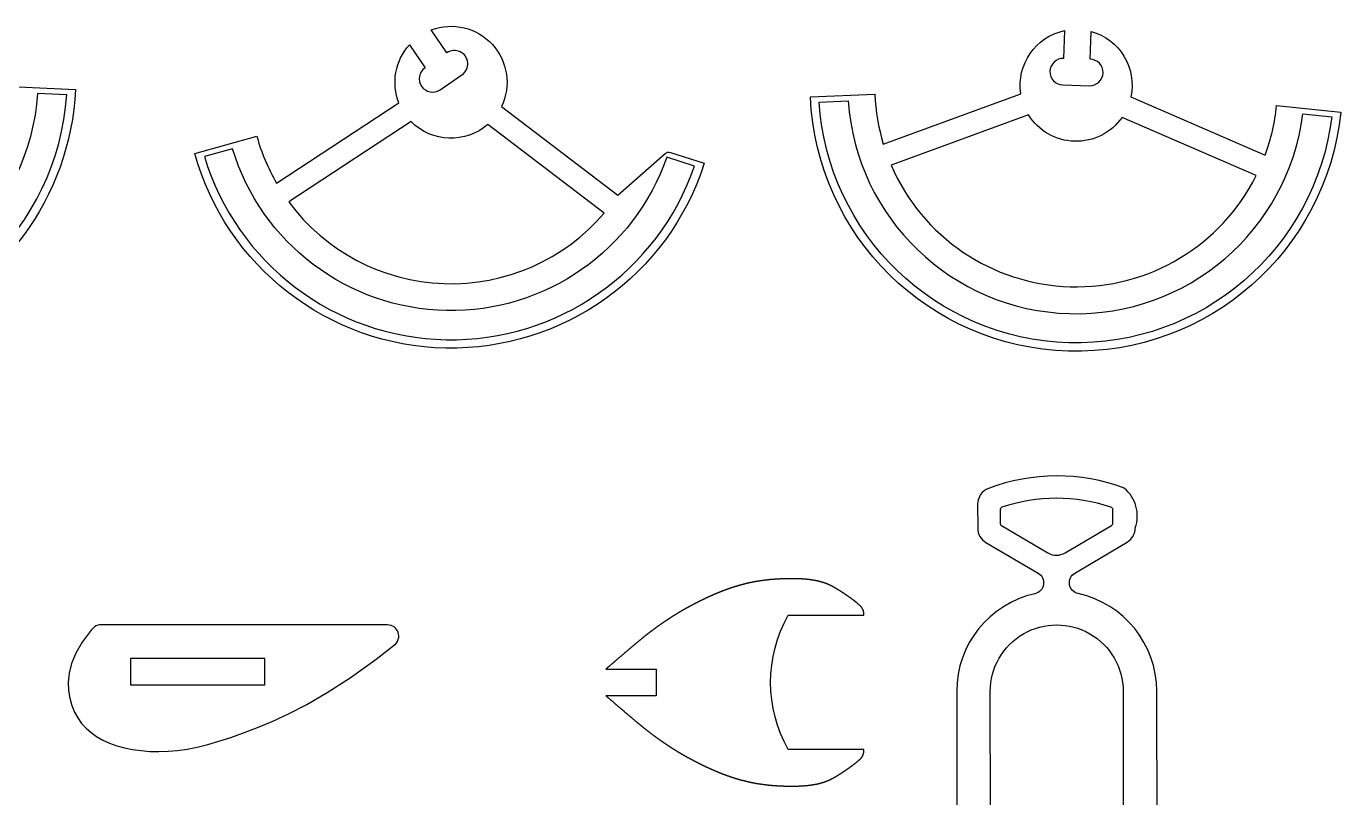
# Model space of a CAD drawing. Extents: x 824.8 to 835.8, y 6.9 to 14.4.
# Drawn here: x 832.565 to 835.65, y 12.539 to 14.35 of the extents above; entities that cross this region are included whole.
import ezdxf

# ---------------------------------------------------------------- set-up
doc = ezdxf.new("R2010")
doc.units = 0
for name, color, linetype in [('EXTERNAL_CUT', 1, 'CONTINUOUS'), ('INTERNAL_CUT', 5, 'CONTINUOUS'), ('POCKET_CUT_1_1MM', 3, 'CONTINUOUS')]:
    doc.layers.add(name, color=color, linetype=linetype)

msp = doc.modelspace()

# ---------------------------------------------------------------- linework, layer by layer
at = {"layer": 'EXTERNAL_CUT', "flags": 128}
for points in [[(834.1562, 14.0283, -0.744898), (832.9606, 14.0513), (833.1062, 14.0918, 0.063208), (833.1523, 13.9819), (833.4397, 14.1699, -0.284687), (833.4641, 14.3062), (833.5009, 14.2523, 1), (833.5361, 14.2008), (833.5876, 14.236, 1), (833.5524, 14.2875), (833.5156, 14.3414, -0.676762), (833.6802, 14.1613), (833.9534, 13.9533), (834.0643, 14.051, -0.263922), (834.077, 14.0536), (834.1562, 14.0283)], [(834.5763, 14.0734), (834.8988, 14.1916, -0.396409), (835.0012, 14.3396), (834.9993, 14.2744, 0.414214), (834.9672, 14.2441, 0.414214), (834.9975, 14.2121), (835.0599, 14.2103, 1), (835.0617, 14.2726), (835.0636, 14.3378, -0.396409), (835.1573, 14.1841), (835.4724, 14.0476, 0.063208), (835.4992, 14.1636), (835.6495, 14.1484, -0.930566), (834.4053, 14.1843), (834.5562, 14.1908, 0.063208), (834.5763, 14.0734)], [(832.5297, 14.2083), (832.6806, 14.2012, -0.304486), (832.2664, 13.6425)], [(835.2186, 12.4668), (835.218, 12.7894, 0.351629), (835.0337, 13.0183, -0.680657), (835.0259, 13.0666), (835.1481, 13.1389, 0.265486), (835.1674, 13.1729, 0.312548), (835.1417, 13.2659, 0.181495), (834.8231, 13.2654, 0.312548), (834.7976, 13.2285), (834.7977, 13.1723, 0.265486), (834.8171, 13.1384), (834.9395, 13.0665, -0.680657), (834.932, 13.0182, 0.351629), (834.7484, 12.7886), (834.7489, 12.466, -0.192473)], [(835.1148, 13.2151, 0.322017), (835.1103, 13.2213, 0.163777), (834.8546, 13.2209, 0.322017), (834.8501, 13.2146), (834.8502, 13.1836, 0.265486), (834.8534, 13.178), (834.9626, 13.1138, 0.272884), (835.0027, 13.1139), (835.1116, 13.1784, 0.265486), (835.1149, 13.1841), (835.1148, 13.2151)], [(834.5307, 12.9676), (834.5306, 12.9696), (834.5306, 12.9699), (834.5306, 12.9703), (834.5306, 12.9706), (834.5305, 12.971), (834.5305, 12.9714), (834.5305, 12.9718), (834.5305, 12.9722), (834.5304, 12.9727), (834.5304, 12.9731), (834.5303, 12.9736), (834.5303, 12.974), (834.5302, 12.9745), (834.5301, 12.975), (834.53, 12.9755), (834.5299, 12.976), (834.5298, 12.9765), (834.5297, 12.977), (834.5296, 12.9775), (834.5295, 12.978), (834.5293, 12.9785), (834.5292, 12.979), (834.529, 12.9794), (834.5288, 12.9799), (834.5286, 12.9804), (834.5284, 12.9809), (834.5282, 12.9813), (834.528, 12.9818), (834.5277, 12.9822), (834.5275, 12.9827), (834.5272, 12.9832), (834.5269, 12.9836), (834.5267, 12.9841), (834.5264, 12.9845), (834.526, 12.9849), (834.5257, 12.9854), (834.5254, 12.9858), (834.5251, 12.9863), (834.5247, 12.9867), (834.5243, 12.9871), (834.524, 12.9876), (834.5236, 12.988), (834.5232, 12.9884), (834.5228, 12.9889), (834.5224, 12.9893), (834.522, 12.9897), (834.5215, 12.9901), (834.5211, 12.9906), (834.5207, 12.991), (834.5202, 12.9914), (834.5198, 12.9918), (834.5193, 12.9922), (834.5189, 12.9926), (834.5184, 12.993), (834.518, 12.9934), (834.5175, 12.9938), (834.517, 12.9942), (834.5166, 12.9946), (834.5161, 12.995), (834.5157, 12.9954), (834.5152, 12.9958), (834.5147, 12.9962), (834.5143, 12.9966), (834.5138, 12.9969), (834.5134, 12.9973), (834.5129, 12.9977), (834.5125, 12.998), (834.512, 12.9984), (834.5116, 12.9988), (834.5111, 12.9991), (834.5107, 12.9995), (834.5103, 12.9998), (834.5098, 13.0002), (834.5094, 13.0005), (834.5089, 13.0009), (834.5085, 13.0012), (834.5081, 13.0015), (834.5076, 13.0019), (834.5072, 13.0022), (834.5068, 13.0025), (834.5063, 13.0029), (834.5059, 13.0032), (834.5055, 13.0035), (834.5051, 13.0038), (834.5046, 13.0041), (834.5042, 13.0045), (834.5038, 13.0048), (834.5034, 13.0051), (834.5029, 13.0054), (834.5025, 13.0057), (834.5021, 13.006), (834.5017, 13.0063), (834.5013, 13.0066), (834.5009, 13.0069), (834.5005, 13.0072), (834.5, 13.0075), (834.4996, 13.0078), (834.4992, 13.0081), (834.4988, 13.0084), (834.4984, 13.0087), (834.498, 13.0089), (834.4976, 13.0092), (834.4972, 13.0095), (834.4968, 13.0098), (834.4964, 13.0101), (834.496, 13.0104), (834.4956, 13.0106), (834.4952, 13.0109), (834.4948, 13.0112), (834.4944, 13.0115), (834.494, 13.0117), (834.4936, 13.012), (834.4932, 13.0123), (834.4928, 13.0125), (834.4924, 13.0128), (834.492, 13.0131), (834.4916, 13.0134), (834.4913, 13.0136), (834.4909, 13.0139), (834.4905, 13.0142), (834.4901, 13.0144), (834.4897, 13.0147), (834.4893, 13.0149), (834.4889, 13.0152), (834.4886, 13.0155), (834.4882, 13.0157), (834.4878, 13.016), (834.4874, 13.0162), (834.487, 13.0165), (834.4866, 13.0168), (834.4863, 13.017), (834.4859, 13.0173), (834.4855, 13.0175), (834.4851, 13.0178), (834.4848, 13.018), (834.4844, 13.0183), (834.484, 13.0185), (834.4836, 13.0188), (834.4833, 13.0191), (834.4829, 13.0193), (834.4825, 13.0196), (834.4821, 13.0198), (834.4818, 13.02), (834.4814, 13.0203), (834.481, 13.0205), (834.4806, 13.0208), (834.4803, 13.021), (834.4799, 13.0213), (834.4795, 13.0215), (834.4792, 13.0218), (834.4788, 13.022), (834.4784, 13.0223), (834.4781, 13.0225), (834.4777, 13.0227), (834.4773, 13.023), (834.477, 13.0232), (834.4766, 13.0235), (834.4762, 13.0237), (834.4759, 13.0239), (834.4755, 13.0242), (834.4751, 13.0244), (834.4748, 13.0246), (834.4744, 13.0249), (834.474, 13.0251), (834.4737, 13.0253), (834.4733, 13.0256), (834.4729, 13.0258), (834.4726, 13.026), (834.4722, 13.0263), (834.4719, 13.0265), (834.4715, 13.0267), (834.4711, 13.027), (834.4708, 13.0272), (834.4704, 13.0274), (834.47, 13.0276), (834.4697, 13.0279), (834.4693, 13.0281), (834.4689, 13.0283), (834.4686, 13.0285), (834.4682, 13.0287), (834.4678, 13.029), (834.4675, 13.0292), (834.4671, 13.0294), (834.4668, 13.0296), (834.4664, 13.0298), (834.466, 13.0301), (834.4657, 13.0303), (834.4653, 13.0305), (834.4649, 13.0307), (834.4646, 13.0309), (834.4642, 13.0311), (834.4638, 13.0313), (834.4635, 13.0315), (834.4631, 13.0318), (834.4627, 13.032), (834.4624, 13.0322), (834.462, 13.0324), (834.4616, 13.0326), (834.4613, 13.0328), (834.4609, 13.033), (834.4605, 13.0332), (834.4602, 13.0334), (834.4598, 13.0336), (834.4594, 13.0338), (834.4591, 13.034), (834.4587, 13.0342), (834.4583, 13.0344), (834.458, 13.0346), (834.4576, 13.0348), (834.4572, 13.035), (834.4568, 13.0352), (834.4565, 13.0354), (834.4561, 13.0356), (834.4557, 13.0358), (834.4554, 13.0359), (834.455, 13.0361), (834.4546, 13.0363), (834.4542, 13.0365), (834.4539, 13.0367), (834.4535, 13.0369), (834.4531, 13.0371), (834.4527, 13.0373), (834.4523, 13.0374), (834.452, 13.0376), (834.4516, 13.0378), (834.4512, 13.038), (834.4508, 13.0382), (834.4504, 13.0383), (834.4501, 13.0385), (834.4497, 13.0387), (834.4493, 13.0389), (834.4489, 13.039), (834.4485, 13.0392), (834.4481, 13.0394), (834.4477, 13.0396), (834.4473, 13.0397), (834.447, 13.0399), (834.4466, 13.0401), (834.4462, 13.0402), (834.4458, 13.0404), (834.4454, 13.0406), (834.445, 13.0407), (834.4446, 13.0409), (834.4442, 13.041), (834.4438, 13.0412), (834.4434, 13.0414), (834.443, 13.0415), (834.4426, 13.0417), (834.4422, 13.0418), (834.4418, 13.042), (834.4414, 13.0421), (834.441, 13.0423), (834.4406, 13.0425), (834.4402, 13.0426), (834.4398, 13.0428), (834.4394, 13.0429), (834.439, 13.043), (834.4386, 13.0432), (834.4381, 13.0433), (834.4377, 13.0435), (834.4373, 13.0436), (834.4369, 13.0438), (834.4365, 13.0439), (834.4361, 13.044), (834.4356, 13.0442), (834.4352, 13.0443), (834.4348, 13.0445), (834.4344, 13.0446), (834.4339, 13.0447), (834.4335, 13.0449), (834.4331, 13.045), (834.4327, 13.0451), (834.4322, 13.0453), (834.4318, 13.0454), (834.4314, 13.0455), (834.4309, 13.0456), (834.4305, 13.0458), (834.4301, 13.0459), (834.4296, 13.046), (834.4292, 13.0461), (834.4287, 13.0463), (834.4283, 13.0464), (834.4279, 13.0465), (834.4274, 13.0466), (834.427, 13.0467), (834.4265, 13.0468), (834.4261, 13.0469), (834.4256, 13.0471), (834.4252, 13.0472), (834.4247, 13.0473), (834.4243, 13.0474), (834.4238, 13.0475), (834.4233, 13.0476), (834.4229, 13.0477), (834.4224, 13.0478), (834.422, 13.0479), (834.4215, 13.048), (834.421, 13.0481), (834.4206, 13.0482), (834.4201, 13.0483), (834.4196, 13.0484), (834.4191, 13.0485), (834.4187, 13.0486), (834.4182, 13.0487), (834.4177, 13.0488), (834.4173, 13.0489), (834.4168, 13.049), (834.4163, 13.0491), (834.4158, 13.0492), (834.4153, 13.0492), (834.4149, 13.0493), (834.4144, 13.0494), (834.4139, 13.0495), (834.4134, 13.0496), (834.4129, 13.0497), (834.4124, 13.0498), (834.4119, 13.0498), (834.4114, 13.0499), (834.4109, 13.05), (834.4105, 13.0501), (834.41, 13.0501), (834.4095, 13.0502), (834.409, 13.0503), (834.4085, 13.0504), (834.408, 13.0504), (834.4075, 13.0505), (834.407, 13.0506), (834.4065, 13.0507), (834.406, 13.0507), (834.4055, 13.0508), (834.4049, 13.0509), (834.4044, 13.0509), (834.4039, 13.051), (834.4034, 13.051), (834.4029, 13.0511), (834.4024, 13.0512), (834.4019, 13.0512), (834.4014, 13.0513), (834.4009, 13.0513), (834.4003, 13.0514), (834.3998, 13.0515), (834.3993, 13.0515), (834.3988, 13.0516), (834.3983, 13.0516), (834.3977, 13.0517), (834.3972, 13.0517), (834.3967, 13.0518), (834.3962, 13.0518), (834.3957, 13.0519), (834.3951, 13.0519), (834.3946, 13.052), (834.3941, 13.052), (834.3935, 13.0521), (834.393, 13.0521), (834.3925, 13.0522), (834.3919, 13.0522), (834.3914, 13.0522), (834.3909, 13.0523), (834.3903, 13.0523), (834.3898, 13.0524), (834.3893, 13.0524), (834.3887, 13.0524), (834.3882, 13.0525), (834.3877, 13.0525), (834.3871, 13.0526), (834.3866, 13.0526), (834.386, 13.0526), (834.3855, 13.0527), (834.385, 13.0527), (834.3844, 13.0527), (834.3839, 13.0527), (834.3833, 13.0528), (834.3828, 13.0528), (834.3822, 13.0528), (834.3817, 13.0529), (834.3811, 13.0529), (834.3806, 13.0529), (834.38, 13.0529), (834.3795, 13.053), (834.3789, 13.053), (834.3784, 13.053), (834.3778, 13.053), (834.3773, 13.053), (834.3767, 13.0531), (834.3762, 13.0531), (834.3756, 13.0531), (834.375, 13.0531), (834.3745, 13.0531), (834.3739, 13.0532), (834.3734, 13.0532), (834.3728, 13.0532), (834.3722, 13.0532), (834.3717, 13.0532), (834.3711, 13.0532), (834.3706, 13.0532), (834.37, 13.0532), (834.3694, 13.0533), (834.3689, 13.0533), (834.3683, 13.0533), (834.3677, 13.0533), (834.3672, 13.0533), (834.3666, 13.0533), (834.366, 13.0533), (834.3655, 13.0533), (834.3649, 13.0533), (834.3643, 13.0533), (834.3638, 13.0533), (834.3632, 13.0533), (834.3626, 13.0533), (834.3621, 13.0533), (834.3615, 13.0533), (834.3609, 13.0533), (834.3603, 13.0533), (834.3598, 13.0533), (834.3592, 13.0533), (834.3586, 13.0533), (834.3581, 13.0533), (834.3575, 13.0533), (834.3569, 13.0533), (834.3563, 13.0533), (834.3558, 13.0533), (834.3552, 13.0533), (834.3546, 13.0533), (834.354, 13.0533), (834.3534, 13.0533), (834.3529, 13.0533), (834.3523, 13.0533), (834.3517, 13.0532), (834.3511, 13.0532), (834.3506, 13.0532), (834.35, 13.0532), (834.3494, 13.0532), (834.3488, 13.0532), (834.3482, 13.0532), (834.3476, 13.0532), (834.3471, 13.0531), (834.3465, 13.0531), (834.3459, 13.0531), (834.3453, 13.0531), (834.3447, 13.0531), (834.3442, 13.0531), (834.3436, 13.053), (834.343, 13.053), (834.3424, 13.053), (834.3418, 13.053), (834.3412, 13.053), (834.3407, 13.0529), (834.3401, 13.0529), (834.3395, 13.0529), (834.3389, 13.0529), (834.3383, 13.0529), (834.3377, 13.0528), (834.3371, 13.0528), (834.3366, 13.0528), (834.336, 13.0528), (834.3354, 13.0527), (834.3348, 13.0527), (834.3342, 13.0527), (834.3336, 13.0526), (834.333, 13.0526), (834.3324, 13.0526), (834.3318, 13.0526), (834.3313, 13.0525), (834.3307, 13.0525), (834.3301, 13.0525), (834.3295, 13.0524), (834.3289, 13.0524), (834.3283, 13.0524), (834.3277, 13.0523), (834.3271, 13.0523), (834.3265, 13.0523), (834.3259, 13.0522), (834.3254, 13.0522), (834.3248, 13.0521), (834.3242, 13.0521), (834.3236, 13.0521), (834.323, 13.052), (834.3224, 13.052), (834.3218, 13.0519), (834.3212, 13.0519), (834.3206, 13.0519), (834.32, 13.0518), (834.3194, 13.0518), (834.3188, 13.0517), (834.3182, 13.0517), (834.3176, 13.0516), (834.317, 13.0516), (834.3164, 13.0515), (834.3158, 13.0515), (834.3152, 13.0514), (834.3146, 13.0514), (834.314, 13.0513), (834.3134, 13.0513), (834.3128, 13.0512), (834.3122, 13.0512), (834.3117, 13.0511), (834.3111, 13.0511), (834.3105, 13.051), (834.3099, 13.0509), (834.3093, 13.0509), (834.3087, 13.0508), (834.308, 13.0508), (834.3074, 13.0507), (834.3068, 13.0506), (834.3062, 13.0506), (834.3056, 13.0505), (834.305, 13.0505), (834.3044, 13.0504), (834.3038, 13.0503), (834.3032, 13.0503), (834.3026, 13.0502), (834.302, 13.0501), (834.3014, 13.0501), (834.3008, 13.05), (834.3002, 13.0499), (834.2996, 13.0498), (834.299, 13.0498), (834.2984, 13.0497), (834.2978, 13.0496), (834.2972, 13.0495), (834.2966, 13.0495), (834.296, 13.0494), (834.2954, 13.0493), (834.2948, 13.0492), (834.2941, 13.0492), (834.2935, 13.0491), (834.2929, 13.049), (834.2923, 13.0489), (834.2917, 13.0488), (834.2911, 13.0487), (834.2905, 13.0487), (834.2899, 13.0486), (834.2893, 13.0485), (834.2887, 13.0484), (834.288, 13.0483), (834.2874, 13.0482), (834.2868, 13.0481), (834.2862, 13.048), (834.2856, 13.0479), (834.285, 13.0478), (834.2844, 13.0477), (834.2838, 13.0476), (834.2831, 13.0475), (834.2825, 13.0474), (834.2819, 13.0473), (834.2813, 13.0472), (834.2807, 13.0471), (834.2801, 13.047), (834.2794, 13.0469), (834.2788, 13.0468), (834.2782, 13.0467), (834.2776, 13.0466), (834.277, 13.0465), (834.2764, 13.0464), (834.2757, 13.0463), (834.2751, 13.0462), (834.2745, 13.0461), (834.2739, 13.046), (834.2733, 13.0458), (834.2726, 13.0457), (834.272, 13.0456), (834.2714, 13.0455), (834.2708, 13.0454), (834.2702, 13.0452), (834.2695, 13.0451), (834.2689, 13.045), (834.2683, 13.0449), (834.2677, 13.0448), (834.267, 13.0446), (834.2664, 13.0445), (834.2658, 13.0444), (834.2652, 13.0442), (834.2646, 13.0441), (834.2639, 13.044), (834.2633, 13.0439), (834.2627, 13.0437), (834.262, 13.0436), (834.2614, 13.0434), (834.2608, 13.0433), (834.2602, 13.0432), (834.2595, 13.043), (834.2589, 13.0429), (834.2583, 13.0427), (834.2577, 13.0426), (834.257, 13.0425), (834.2564, 13.0423), (834.2558, 13.0422), (834.2551, 13.042), (834.2545, 13.0419), (834.2539, 13.0417), (834.2532, 13.0416), (834.2526, 13.0414), (834.252, 13.0413), (834.2513, 13.0411), (834.2507, 13.0409), (834.2501, 13.0408), (834.2494, 13.0406), (834.2488, 13.0405), (834.2482, 13.0403), (834.2475, 13.0401), (834.2469, 13.04), (834.2463, 13.0398), (834.2456, 13.0396), (834.245, 13.0395), (834.2444, 13.0393), (834.2437, 13.0391), (834.2431, 13.039), (834.2425, 13.0388), (834.2418, 13.0386), (834.2412, 13.0384), (834.2405, 13.0383), (834.2399, 13.0381), (834.2393, 13.0379), (834.2386, 13.0377), (834.238, 13.0375), (834.2373, 13.0373), (834.2367, 13.0372), (834.2361, 13.037), (834.2354, 13.0368), (834.2348, 13.0366), (834.2341, 13.0364), (834.2335, 13.0362), (834.2329, 13.036), (834.2322, 13.0358), (834.2316, 13.0356), (834.2309, 13.0354), (834.2303, 13.0352), (834.2296, 13.035), (834.229, 13.0348), (834.2283, 13.0346), (834.2277, 13.0344), (834.2271, 13.0342), (834.2264, 13.034), (834.2258, 13.0338), (834.2251, 13.0336), (834.2245, 13.0334), (834.2238, 13.0332), (834.2232, 13.033), (834.2225, 13.0328), (834.2219, 13.0326), (834.2212, 13.0324), (834.2206, 13.0321), (834.2199, 13.0319), (834.2193, 13.0317), (834.2186, 13.0315), (834.218, 13.0313), (834.2173, 13.031), (834.2167, 13.0308), (834.216, 13.0306), (834.2154, 13.0304), (834.2147, 13.0302), (834.2141, 13.0299), (834.2134, 13.0297), (834.2128, 13.0295), (834.2121, 13.0292), (834.2115, 13.029), (834.2108, 13.0288), (834.2102, 13.0285), (834.2095, 13.0283), (834.2089, 13.0281), (834.2082, 13.0278), (834.2076, 13.0276), (834.2069, 13.0274), (834.2062, 13.0271), (834.2056, 13.0269), (834.2049, 13.0266), (834.2043, 13.0264), (834.2036, 13.0261), (834.203, 13.0259), (834.2023, 13.0256), (834.2017, 13.0254), (834.201, 13.0251), (834.2003, 13.0249), (834.1997, 13.0246), (834.199, 13.0244), (834.1984, 13.0241), (834.1977, 13.0239), (834.1971, 13.0236), (834.1964, 13.0234), (834.1957, 13.0231), (834.1951, 13.0229), (834.1944, 13.0226), (834.1938, 13.0223), (834.1931, 13.0221), (834.1924, 13.0218), (834.1918, 13.0215), (834.1911, 13.0213), (834.1905, 13.021), (834.1898, 13.0207), (834.1891, 13.0205), (834.1885, 13.0202), (834.1878, 13.0199), (834.1872, 13.0197), (834.1865, 13.0194), (834.1858, 13.0191), (834.1852, 13.0188), (834.1845, 13.0186), (834.1839, 13.0183), (834.1832, 13.018), (834.1825, 13.0177), (834.1819, 13.0174), (834.1812, 13.0172), (834.1805, 13.0169), (834.1799, 13.0166), (834.1792, 13.0163), (834.1786, 13.016), (834.1779, 13.0157), (834.1772, 13.0154), (834.1766, 13.0152), (834.1759, 13.0149), (834.1752, 13.0146), (834.1746, 13.0143), (834.1739, 13.014), (834.1732, 13.0137), (834.1726, 13.0134), (834.1719, 13.0131), (834.1712, 13.0128), (834.1706, 13.0125), (834.1699, 13.0122), (834.1693, 13.0119), (834.1686, 13.0116), (834.1679, 13.0113), (834.1673, 13.011), (834.1666, 13.0107), (834.1659, 13.0104), (834.1653, 13.0101), (834.1646, 13.0098), (834.1639, 13.0095), (834.1633, 13.0092), (834.1626, 13.0089), (834.1619, 13.0086), (834.1613, 13.0083), (834.1606, 13.0079), (834.1599, 13.0076), (834.1593, 13.0073), (834.1586, 13.007), (834.1579, 13.0067), (834.1573, 13.0064), (834.1566, 13.0061), (834.1559, 13.0057), (834.1553, 13.0054), (834.1546, 13.0051), (834.1539, 13.0048), (834.1532, 13.0045), (834.1526, 13.0041), (834.1519, 13.0038), (834.1512, 13.0035), (834.1506, 13.0032), (834.1499, 13.0028), (834.1492, 13.0025), (834.1486, 13.0022), (834.1479, 13.0018), (834.1472, 13.0015), (834.1466, 13.0012), (834.1459, 13.0008), (834.1452, 13.0005), (834.1446, 13.0002), (834.1439, 12.9998), (834.1432, 12.9995), (834.1425, 12.9992), (834.1419, 12.9988), (834.1412, 12.9985), (834.1405, 12.9982), (834.1399, 12.9978), (834.1392, 12.9975), (834.1385, 12.9971), (834.1379, 12.9968), (834.1372, 12.9965), (834.1365, 12.9961), (834.1359, 12.9958), (834.1352, 12.9954), (834.1345, 12.9951), (834.1338, 12.9947), (834.1332, 12.9944), (834.1325, 12.994), (834.1318, 12.9937), (834.1312, 12.9933), (834.1305, 12.993), (834.1298, 12.9926), (834.1292, 12.9923), (834.1285, 12.9919), (834.1278, 12.9916), (834.1271, 12.9912), (834.1265, 12.9908), (834.1258, 12.9905), (834.1251, 12.9901), (834.1245, 12.9898), (834.1238, 12.9894), (834.1231, 12.989), (834.1224, 12.9887), (834.1218, 12.9883), (834.1211, 12.9879), (834.1204, 12.9876), (834.1198, 12.9872), (834.1191, 12.9868), (834.1184, 12.9865), (834.1178, 12.9861), (834.1171, 12.9857), (834.1164, 12.9854), (834.1157, 12.985), (834.1151, 12.9846), (834.1144, 12.9842), (834.1137, 12.9839), (834.1131, 12.9835), (834.1124, 12.9831), (834.1117, 12.9827), (834.111, 12.9824), (834.1104, 12.982), (834.1097, 12.9816), (834.109, 12.9812), (834.1084, 12.9808), (834.1077, 12.9804), (834.107, 12.9801), (834.1064, 12.9797), (834.1057, 12.9793), (834.105, 12.9789), (834.1043, 12.9785), (834.1037, 12.9781), (834.103, 12.9777), (834.1023, 12.9773), (834.1017, 12.9769), (834.101, 12.9766), (834.1003, 12.9762), (834.0996, 12.9758), (834.099, 12.9754), (834.0983, 12.975), (834.0976, 12.9746), (834.097, 12.9742), (834.0963, 12.9738), (834.0956, 12.9734), (834.0949, 12.973), (834.0943, 12.9726), (834.0936, 12.9722), (834.0929, 12.9717), (834.0923, 12.9713), (834.0916, 12.9709), (834.0909, 12.9705), (834.0902, 12.9701), (834.0896, 12.9697), (834.0889, 12.9693), (834.0882, 12.9689), (834.0876, 12.9685), (834.0869, 12.9681), (834.0862, 12.9676), (834.0856, 12.9672), (834.0849, 12.9668), (834.0842, 12.9664), (834.0835, 12.966), (834.0829, 12.9655), (834.0822, 12.9651), (834.0815, 12.9647), (834.0809, 12.9643), (834.0802, 12.9638), (834.0795, 12.9634), (834.0788, 12.963), (834.0782, 12.9626), (834.0775, 12.9621), (834.0768, 12.9617), (834.0762, 12.9613), (834.0755, 12.9608), (834.0748, 12.9604), (834.0742, 12.96), (834.0735, 12.9595), (834.0728, 12.9591), (834.0721, 12.9587), (834.0715, 12.9582), (834.0708, 12.9578), (834.0701, 12.9573), (834.0695, 12.9569), (834.0688, 12.9564), (834.0681, 12.956), (834.0674, 12.9556), (834.0668, 12.9551), (834.0661, 12.9547), (834.0654, 12.9542), (834.0648, 12.9538), (834.0641, 12.9533), (834.0634, 12.9529), (834.0628, 12.9524), (834.0621, 12.952), (834.0614, 12.9515), (834.0608, 12.951), (834.0601, 12.9506), (834.0594, 12.9501), (834.0587, 12.9497), (834.0581, 12.9492), (834.0574, 12.9487), (834.0567, 12.9483), (834.0561, 12.9478), (834.0554, 12.9473), (834.0547, 12.9469), (834.0541, 12.9464), (834.0534, 12.9459), (834.0527, 12.9455), (834.0521, 12.945), (834.0514, 12.9445), (834.0507, 12.9441), (834.05, 12.9436), (834.0494, 12.9431), (834.0487, 12.9426), (834.048, 12.9421), (834.0474, 12.9417), (834.0467, 12.9412), (834.046, 12.9407), (834.0454, 12.9402), (834.0447, 12.9397), (834.044, 12.9393), (834.0434, 12.9388), (834.0427, 12.9383), (834.042, 12.9378), (834.0414, 12.9373), (834.0407, 12.9368), (834.04, 12.9363), (834.0394, 12.9358), (834.0387, 12.9353), (834.038, 12.9348), (834.0373, 12.9343), (834.0367, 12.9338), (834.036, 12.9333), (834.0353, 12.9328), (834.0347, 12.9323), (834.034, 12.9318), (834.0333, 12.9313), (834.0327, 12.9308), (834.032, 12.9303), (834.0313, 12.9298), (834.0307, 12.9293), (834.03, 12.9288), (834.0293, 12.9283), (834.0287, 12.9278), (834.028, 12.9273), (834.0273, 12.9267), (834.0267, 12.9262), (834.026, 12.9257), (834.0253, 12.9252), (834.0247, 12.9247), (834.024, 12.9242), (834.0233, 12.9236), (834.0227, 12.9231), (834.022, 12.9226), (834.0213, 12.9221), (834.0206, 12.9215), (834.02, 12.921), (834.0193, 12.9205), (834.0186, 12.9199), (834.018, 12.9194), (834.0173, 12.9189), (834.0166, 12.9183), (834.0159, 12.9178), (834.0153, 12.9173), (834.0146, 12.9167), (834.0139, 12.9162), (834.0132, 12.9156), (834.0126, 12.9151), (834.0119, 12.9146), (834.0112, 12.914), (834.0105, 12.9135), (834.0099, 12.9129), (834.0092, 12.9124), (834.0085, 12.9118), (834.0078, 12.9113), (834.0072, 12.9107), (834.0065, 12.9102), (834.0058, 12.9096), (834.0051, 12.9091), (834.0044, 12.9085), (834.0038, 12.9079), (834.0031, 12.9074), (834.0024, 12.9068), (834.0017, 12.9063), (834.001, 12.9057), (834.0003, 12.9051), (833.9997, 12.9046), (833.999, 12.904), (833.9983, 12.9034), (833.9976, 12.9028), (833.9969, 12.9023), (833.9962, 12.9017), (833.9955, 12.9011), (833.9948, 12.9006), (833.9941, 12.9), (833.9935, 12.8994), (833.9928, 12.8988), (833.9921, 12.8982), (833.9914, 12.8976), (833.9907, 12.8971), (833.99, 12.8965), (833.9893, 12.8959), (833.9886, 12.8953), (833.9879, 12.8947), (833.9872, 12.8941), (833.9865, 12.8935), (833.9858, 12.8929), (833.9851, 12.8923), (833.9844, 12.8917), (833.9837, 12.8911), (833.9829, 12.8905), (833.9822, 12.8899), (833.9815, 12.8893), (833.9808, 12.8887), (833.9801, 12.8881), (833.9794, 12.8875), (833.9787, 12.8869), (833.978, 12.8863), (833.9772, 12.8857), (833.9765, 12.8851), (833.9758, 12.8845), (833.9751, 12.8839), (833.9744, 12.8832), (833.9736, 12.8826), (833.9729, 12.882), (833.9722, 12.8814), (833.9715, 12.8808), (833.9707, 12.8801), (833.97, 12.8795), (833.9693, 12.8789), (833.9685, 12.8783), (833.9678, 12.8776), (833.9671, 12.877), (833.9663, 12.8764), (833.9656, 12.8757), (833.9648, 12.8751), (833.9641, 12.8745), (833.9634, 12.8738), (833.9626, 12.8732), (833.9619, 12.8725), (833.9611, 12.8719), (833.9604, 12.8712), (833.9596, 12.8706), (833.9589, 12.87), (833.9581, 12.8693), (833.9573, 12.8687), (833.9566, 12.868), (833.9558, 12.8674), (833.9551, 12.8667), (833.9543, 12.866), (833.9535, 12.8654), (833.9528, 12.8647), (833.952, 12.8641), (833.9512, 12.8634), (833.9505, 12.8627), (833.9497, 12.8621), (833.9489, 12.8614), (833.9481, 12.8607), (833.9474, 12.8601), (833.9466, 12.8594), (833.9458, 12.8588), (833.9451, 12.8581), (833.9443, 12.8575), (833.9436, 12.8568), (833.9428, 12.8562), (833.9421, 12.8555), (833.9413, 12.8549), (833.9406, 12.8543), (833.9399, 12.8537), (833.9392, 12.8531), (833.9385, 12.8525), (833.9378, 12.8519), (833.9371, 12.8513), (833.9365, 12.8507), (833.9358, 12.8502), (833.9352, 12.8496), (833.9346, 12.8491), (833.934, 12.8486), (833.9334, 12.8481), (833.9328, 12.8476), (833.9323, 12.8471), (833.9317, 12.8467), (833.9312, 12.8462), (833.9307, 12.8458), (833.9302, 12.8454), (833.9298, 12.845), (833.9294, 12.8447), (833.9289, 12.8443), (833.9286, 12.844), (833.9282, 12.8437), (833.9278, 12.8434), (833.9275, 12.8431), (833.9272, 12.8428), (833.927, 12.8426), (833.9252, 12.8411), (834.0435, 12.8411), (834.0435, 12.7787), (833.9252, 12.7787), (833.927, 12.7773), (833.9272, 12.777), (833.9275, 12.7768), (833.9278, 12.7765), (833.9282, 12.7762), (833.9286, 12.7759), (833.9289, 12.7756), (833.9294, 12.7752), (833.9298, 12.7748), (833.9302, 12.7745), (833.9307, 12.774), (833.9312, 12.7736), (833.9317, 12.7732), (833.9323, 12.7727), (833.9328, 12.7723), (833.9334, 12.7718), (833.934, 12.7713), (833.9346, 12.7708), (833.9352, 12.7702), (833.9358, 12.7697), (833.9365, 12.7691), (833.9371, 12.7686), (833.9378, 12.768), (833.9385, 12.7674), (833.9392, 12.7668), (833.9399, 12.7662), (833.9406, 12.7656), (833.9413, 12.765), (833.9421, 12.7643), (833.9428, 12.7637), (833.9436, 12.7631), (833.9443, 12.7624), (833.9451, 12.7618), (833.9458, 12.7611), (833.9466, 12.7604), (833.9474, 12.7598), (833.9481, 12.7591), (833.9489, 12.7585), (833.9497, 12.7578), (833.9505, 12.7571), (833.9512, 12.7565), (833.952, 12.7558), (833.9528, 12.7551), (833.9535, 12.7545), (833.9543, 12.7538), (833.9551, 12.7532), (833.9558, 12.7525), (833.9566, 12.7519), (833.9573, 12.7512), (833.9581, 12.7506), (833.9589, 12.7499), (833.9596, 12.7493), (833.9604, 12.7486), (833.9611, 12.748), (833.9619, 12.7473), (833.9626, 12.7467), (833.9634, 12.7461), (833.9641, 12.7454), (833.9648, 12.7448), (833.9656, 12.7441), (833.9663, 12.7435), (833.9671, 12.7429), (833.9678, 12.7422), (833.9685, 12.7416), (833.9693, 12.741), (833.97, 12.7404), (833.9707, 12.7397), (833.9715, 12.7391), (833.9722, 12.7385), (833.9729, 12.7379), (833.9736, 12.7372), (833.9744, 12.7366), (833.9751, 12.736), (833.9758, 12.7354), (833.9765, 12.7348), (833.9772, 12.7342), (833.978, 12.7336), (833.9787, 12.733), (833.9794, 12.7323), (833.9801, 12.7317), (833.9808, 12.7311), (833.9815, 12.7305), (833.9822, 12.7299), (833.9829, 12.7293), (833.9837, 12.7287), (833.9844, 12.7281), (833.9851, 12.7275), (833.9858, 12.7269), (833.9865, 12.7263), (833.9872, 12.7257), (833.9879, 12.7252), (833.9886, 12.7246), (833.9893, 12.724), (833.99, 12.7234), (833.9907, 12.7228), (833.9914, 12.7222), (833.9921, 12.7216), (833.9928, 12.7211), (833.9935, 12.7205), (833.9941, 12.7199), (833.9948, 12.7193), (833.9955, 12.7187), (833.9962, 12.7182), (833.9969, 12.7176), (833.9976, 12.717), (833.9983, 12.7164), (833.999, 12.7159), (833.9997, 12.7153), (834.0003, 12.7147), (834.001, 12.7142), (834.0017, 12.7136), (834.0024, 12.7131), (834.0031, 12.7125), (834.0038, 12.7119), (834.0044, 12.7114), (834.0051, 12.7108), (834.0058, 12.7103), (834.0065, 12.7097), (834.0072, 12.7091), (834.0078, 12.7086), (834.0085, 12.708), (834.0092, 12.7075), (834.0099, 12.7069), (834.0105, 12.7064), (834.0112, 12.7058), (834.0119, 12.7053), (834.0126, 12.7048), (834.0132, 12.7042), (834.0139, 12.7037), (834.0146, 12.7031), (834.0153, 12.7026), (834.0159, 12.7021), (834.0166, 12.7015), (834.0173, 12.701), (834.018, 12.7005), (834.0186, 12.6999), (834.0193, 12.6994), (834.02, 12.6989), (834.0206, 12.6983), (834.0213, 12.6978), (834.022, 12.6973), (834.0227, 12.6968), (834.0233, 12.6962), (834.024, 12.6957), (834.0247, 12.6952), (834.0253, 12.6947), (834.026, 12.6942), (834.0267, 12.6936), (834.0273, 12.6931), (834.028, 12.6926), (834.0287, 12.6921), (834.0293, 12.6916), (834.03, 12.6911), (834.0307, 12.6906), (834.0313, 12.6901), (834.032, 12.6895), (834.0327, 12.689), (834.0333, 12.6885), (834.034, 12.688), (834.0347, 12.6875), (834.0353, 12.687), (834.036, 12.6865), (834.0367, 12.686), (834.0373, 12.6855), (834.038, 12.685), (834.0387, 12.6845), (834.0394, 12.684), (834.04, 12.6835), (834.0407, 12.6831), (834.0414, 12.6826), (834.042, 12.6821), (834.0427, 12.6816), (834.0434, 12.6811), (834.044, 12.6806), (834.0447, 12.6801), (834.0454, 12.6796), (834.046, 12.6792), (834.0467, 12.6787), (834.0474, 12.6782), (834.048, 12.6777), (834.0487, 12.6772), (834.0494, 12.6768), (834.05, 12.6763), (834.0507, 12.6758), (834.0514, 12.6753), (834.0521, 12.6749), (834.0527, 12.6744), (834.0534, 12.6739), (834.0541, 12.6735), (834.0547, 12.673), (834.0554, 12.6725), (834.0561, 12.6721), (834.0567, 12.6716), (834.0574, 12.6711), (834.0581, 12.6707), (834.0587, 12.6702), (834.0594, 12.6697), (834.0601, 12.6693), (834.0608, 12.6688), (834.0614, 12.6684), (834.0621, 12.6679), (834.0628, 12.6675), (834.0634, 12.667), (834.0641, 12.6666), (834.0648, 12.6661), (834.0654, 12.6657), (834.0661, 12.6652), (834.0668, 12.6648), (834.0674, 12.6643), (834.0681, 12.6639), (834.0688, 12.6634), (834.0695, 12.663), (834.0701, 12.6625), (834.0708, 12.6621), (834.0715, 12.6617), (834.0721, 12.6612), (834.0728, 12.6608), (834.0735, 12.6603), (834.0742, 12.6599), (834.0748, 12.6595), (834.0755, 12.659), (834.0762, 12.6586), (834.0768, 12.6582), (834.0775, 12.6577), (834.0782, 12.6573), (834.0788, 12.6569), (834.0795, 12.6565), (834.0802, 12.656), (834.0809, 12.6556), (834.0815, 12.6552), (834.0822, 12.6548), (834.0829, 12.6543), (834.0835, 12.6539), (834.0842, 12.6535), (834.0849, 12.6531), (834.0856, 12.6527), (834.0862, 12.6522), (834.0869, 12.6518), (834.0876, 12.6514), (834.0882, 12.651), (834.0889, 12.6506), (834.0896, 12.6502), (834.0902, 12.6498), (834.0909, 12.6493), (834.0916, 12.6489), (834.0923, 12.6485), (834.0929, 12.6481), (834.0936, 12.6477), (834.0943, 12.6473), (834.0949, 12.6469), (834.0956, 12.6465), (834.0963, 12.6461), (834.097, 12.6457), (834.0976, 12.6453), (834.0983, 12.6449), (834.099, 12.6445), (834.0996, 12.6441), (834.1003, 12.6437), (834.101, 12.6433), (834.1017, 12.6429), (834.1023, 12.6425), (834.103, 12.6421), (834.1037, 12.6417), (834.1043, 12.6414), (834.105, 12.641), (834.1057, 12.6406), (834.1064, 12.6402), (834.107, 12.6398), (834.1077, 12.6394), (834.1084, 12.639), (834.109, 12.6387), (834.1097, 12.6383), (834.1104, 12.6379), (834.111, 12.6375), (834.1117, 12.6371), (834.1124, 12.6368), (834.1131, 12.6364), (834.1137, 12.636), (834.1144, 12.6356), (834.1151, 12.6353), (834.1157, 12.6349), (834.1164, 12.6345), (834.1171, 12.6341), (834.1178, 12.6338), (834.1184, 12.6334), (834.1191, 12.633), (834.1198, 12.6327), (834.1204, 12.6323), (834.1211, 12.6319), (834.1218, 12.6316), (834.1224, 12.6312), (834.1231, 12.6308), (834.1238, 12.6305), (834.1245, 12.6301), (834.1251, 12.6297), (834.1258, 12.6294), (834.1265, 12.629), (834.1271, 12.6287), (834.1278, 12.6283), (834.1285, 12.628), (834.1292, 12.6276), (834.1298, 12.6272), (834.1305, 12.6269), (834.1312, 12.6265), (834.1318, 12.6262), (834.1325, 12.6258), (834.1332, 12.6255), (834.1338, 12.6251), (834.1345, 12.6248), (834.1352, 12.6244), (834.1359, 12.6241), (834.1365, 12.6238), (834.1372, 12.6234), (834.1379, 12.6231), (834.1385, 12.6227), (834.1392, 12.6224), (834.1399, 12.622), (834.1405, 12.6217), (834.1412, 12.6214), (834.1419, 12.621), (834.1425, 12.6207), (834.1432, 12.6204), (834.1439, 12.62), (834.1446, 12.6197), (834.1452, 12.6194), (834.1459, 12.619), (834.1466, 12.6187), (834.1472, 12.6184), (834.1479, 12.618), (834.1486, 12.6177), (834.1492, 12.6174), (834.1499, 12.617), (834.1506, 12.6167), (834.1512, 12.6164), (834.1519, 12.6161), (834.1526, 12.6157), (834.1532, 12.6154), (834.1539, 12.6151), (834.1546, 12.6148), (834.1553, 12.6145), (834.1559, 12.6141), (834.1566, 12.6138), (834.1573, 12.6135), (834.1579, 12.6132), (834.1586, 12.6129), (834.1593, 12.6126), (834.1599, 12.6122), (834.1606, 12.6119), (834.1613, 12.6116), (834.1619, 12.6113), (834.1626, 12.611), (834.1633, 12.6107), (834.1639, 12.6104), (834.1646, 12.6101), (834.1653, 12.6098), (834.1659, 12.6095), (834.1666, 12.6092), (834.1673, 12.6088), (834.1679, 12.6085), (834.1686, 12.6082), (834.1693, 12.6079), (834.1699, 12.6076), (834.1706, 12.6073), (834.1712, 12.6071), (834.1719, 12.6068), (834.1726, 12.6065), (834.1732, 12.6062), (834.1739, 12.6059), (834.1746, 12.6056), (834.1752, 12.6053), (834.1759, 12.605), (834.1766, 12.6047), (834.1772, 12.6044), (834.1779, 12.6041), (834.1786, 12.6038), (834.1792, 12.6036), (834.1799, 12.6033), (834.1805, 12.603), (834.1812, 12.6027), (834.1819, 12.6024), (834.1825, 12.6021), (834.1832, 12.6019), (834.1839, 12.6016), (834.1845, 12.6013), (834.1852, 12.601), (834.1858, 12.6008), (834.1865, 12.6005), (834.1872, 12.6002), (834.1878, 12.5999), (834.1885, 12.5997), (834.1891, 12.5994), (834.1898, 12.5991), (834.1905, 12.5989), (834.1911, 12.5986), (834.1918, 12.5983), (834.1924, 12.5981), (834.1931, 12.5978), (834.1938, 12.5975), (834.1944, 12.5973), (834.1951, 12.597), (834.1957, 12.5968), (834.1964, 12.5965), (834.1971, 12.5962), (834.1977, 12.596), (834.1984, 12.5957), (834.199, 12.5955), (834.1997, 12.5952), (834.2003, 12.595), (834.201, 12.5947), (834.2017, 12.5945), (834.2023, 12.5942), (834.203, 12.594), (834.2036, 12.5937), (834.2043, 12.5935), (834.2049, 12.5932), (834.2056, 12.593), (834.2062, 12.5928), (834.2069, 12.5925), (834.2076, 12.5923), (834.2082, 12.592), (834.2089, 12.5918), (834.2095, 12.5916), (834.2102, 12.5913), (834.2108, 12.5911), (834.2115, 12.5909), (834.2121, 12.5906), (834.2128, 12.5904), (834.2134, 12.5902), (834.2141, 12.5899), (834.2147, 12.5897), (834.2154, 12.5895), (834.216, 12.5893), (834.2167, 12.589), (834.2173, 12.5888), (834.218, 12.5886), (834.2186, 12.5884), (834.2193, 12.5882), (834.2199, 12.5879), (834.2206, 12.5877), (834.2212, 12.5875), (834.2219, 12.5873), (834.2225, 12.5871), (834.2232, 12.5869), (834.2238, 12.5867), (834.2245, 12.5865), (834.2251, 12.5862), (834.2258, 12.586), (834.2264, 12.5858), (834.2271, 12.5856), (834.2277, 12.5854), (834.2283, 12.5852), (834.229, 12.585), (834.2296, 12.5848), (834.2303, 12.5846), (834.2309, 12.5844), (834.2316, 12.5842), (834.2322, 12.584), (834.2329, 12.5838), (834.2335, 12.5836), (834.2341, 12.5835), (834.2348, 12.5833), (834.2354, 12.5831), (834.2361, 12.5829), (834.2367, 12.5827), (834.2373, 12.5825), (834.238, 12.5823), (834.2386, 12.5822), (834.2393, 12.582), (834.2399, 12.5818), (834.2405, 12.5816), (834.2412, 12.5814), (834.2418, 12.5813), (834.2425, 12.5811), (834.2431, 12.5809), (834.2437, 12.5807), (834.2444, 12.5806), (834.245, 12.5804), (834.2456, 12.5802), (834.2463, 12.5801), (834.2469, 12.5799), (834.2475, 12.5797), (834.2482, 12.5796), (834.2488, 12.5794), (834.2494, 12.5792), (834.2501, 12.5791), (834.2507, 12.5789), (834.2513, 12.5788), (834.252, 12.5786), (834.2526, 12.5785), (834.2532, 12.5783), (834.2539, 12.5782), (834.2545, 12.578), (834.2551, 12.5779), (834.2558, 12.5777), (834.2564, 12.5776), (834.257, 12.5774), (834.2577, 12.5773), (834.2583, 12.5771), (834.2589, 12.577), (834.2595, 12.5768), (834.2602, 12.5767), (834.2608, 12.5766), (834.2614, 12.5764), (834.262, 12.5763), (834.2627, 12.5761), (834.2633, 12.576), (834.2639, 12.5759), (834.2646, 12.5758), (834.2652, 12.5756), (834.2658, 12.5755), (834.2664, 12.5754), (834.267, 12.5752), (834.2677, 12.5751), (834.2683, 12.575), (834.2689, 12.5749), (834.2695, 12.5747), (834.2702, 12.5746), (834.2708, 12.5745), (834.2714, 12.5744), (834.272, 12.5743), (834.2726, 12.5741), (834.2733, 12.574), (834.2739, 12.5739), (834.2745, 12.5738), (834.2751, 12.5737), (834.2757, 12.5736), (834.2764, 12.5735), (834.277, 12.5734), (834.2776, 12.5732), (834.2782, 12.5731), (834.2788, 12.573), (834.2794, 12.5729), (834.2801, 12.5728), (834.2807, 12.5727), (834.2813, 12.5726), (834.2819, 12.5725), (834.2825, 12.5724), (834.2831, 12.5723), (834.2838, 12.5722), (834.2844, 12.5721), (834.285, 12.572), (834.2856, 12.5719), (834.2862, 12.5718), (834.2868, 12.5718), (834.2874, 12.5717), (834.288, 12.5716), (834.2887, 12.5715), (834.2893, 12.5714), (834.2899, 12.5713), (834.2905, 12.5712), (834.2911, 12.5711), (834.2917, 12.571), (834.2923, 12.571), (834.2929, 12.5709), (834.2935, 12.5708), (834.2941, 12.5707), (834.2948, 12.5706), (834.2954, 12.5706), (834.296, 12.5705), (834.2966, 12.5704), (834.2972, 12.5703), (834.2978, 12.5702), (834.2984, 12.5702), (834.299, 12.5701), (834.2996, 12.57), (834.3002, 12.57), (834.3008, 12.5699), (834.3014, 12.5698), (834.302, 12.5697), (834.3026, 12.5697), (834.3032, 12.5696), (834.3038, 12.5695), (834.3044, 12.5695), (834.305, 12.5694), (834.3056, 12.5694), (834.3062, 12.5693), (834.3068, 12.5692), (834.3074, 12.5692), (834.308, 12.5691), (834.3087, 12.569), (834.3093, 12.569), (834.3099, 12.5689), (834.3105, 12.5689), (834.3111, 12.5688), (834.3117, 12.5688), (834.3122, 12.5687), (834.3128, 12.5686), (834.3134, 12.5686), (834.314, 12.5685), (834.3146, 12.5685), (834.3152, 12.5684), (834.3158, 12.5684), (834.3164, 12.5683), (834.317, 12.5683), (834.3176, 12.5682), (834.3182, 12.5682), (834.3188, 12.5682), (834.3194, 12.5681), (834.32, 12.5681), (834.3206, 12.568), (834.3212, 12.568), (834.3218, 12.5679), (834.3224, 12.5679), (834.323, 12.5678), (834.3236, 12.5678), (834.3242, 12.5678), (834.3248, 12.5677), (834.3254, 12.5677), (834.3259, 12.5677), (834.3265, 12.5676), (834.3271, 12.5676), (834.3277, 12.5675), (834.3283, 12.5675), (834.3289, 12.5675), (834.3295, 12.5674), (834.3301, 12.5674), (834.3307, 12.5674), (834.3313, 12.5673), (834.3318, 12.5673), (834.3324, 12.5673), (834.333, 12.5673), (834.3336, 12.5672), (834.3342, 12.5672), (834.3348, 12.5672), (834.3354, 12.5671), (834.336, 12.5671), (834.3366, 12.5671), (834.3371, 12.5671), (834.3377, 12.567), (834.3383, 12.567), (834.3389, 12.567), (834.3395, 12.567), (834.3401, 12.5669), (834.3407, 12.5669), (834.3412, 12.5669), (834.3418, 12.5669), (834.3424, 12.5669), (834.343, 12.5668), (834.3436, 12.5668), (834.3442, 12.5668), (834.3447, 12.5668), (834.3453, 12.5668), (834.3459, 12.5668), (834.3465, 12.5667), (834.3471, 12.5667), (834.3476, 12.5667), (834.3482, 12.5667), (834.3488, 12.5667), (834.3494, 12.5667), (834.35, 12.5667), (834.3506, 12.5666), (834.3511, 12.5666), (834.3517, 12.5666), (834.3523, 12.5666), (834.3529, 12.5666), (834.3534, 12.5666), (834.354, 12.5666), (834.3546, 12.5666), (834.3552, 12.5666), (834.3558, 12.5666), (834.3563, 12.5666), (834.3569, 12.5666), (834.3575, 12.5666), (834.3581, 12.5665), (834.3586, 12.5665), (834.3592, 12.5665), (834.3598, 12.5665), (834.3603, 12.5665), (834.3609, 12.5665), (834.3615, 12.5665), (834.3621, 12.5665), (834.3626, 12.5665), (834.3632, 12.5665), (834.3638, 12.5665), (834.3643, 12.5665), (834.3649, 12.5666), (834.3655, 12.5666), (834.366, 12.5666), (834.3666, 12.5666), (834.3672, 12.5666), (834.3677, 12.5666), (834.3683, 12.5666), (834.3689, 12.5666), (834.3694, 12.5666), (834.37, 12.5666), (834.3706, 12.5666), (834.3711, 12.5666), (834.3717, 12.5667), (834.3722, 12.5667), (834.3728, 12.5667), (834.3734, 12.5667), (834.3739, 12.5667), (834.3745, 12.5667), (834.375, 12.5667), (834.3756, 12.5668), (834.3762, 12.5668), (834.3767, 12.5668), (834.3773, 12.5668), (834.3778, 12.5668), (834.3784, 12.5669), (834.3789, 12.5669), (834.3795, 12.5669), (834.38, 12.5669), (834.3806, 12.567), (834.3811, 12.567), (834.3817, 12.567), (834.3822, 12.567), (834.3828, 12.5671), (834.3833, 12.5671), (834.3839, 12.5671), (834.3844, 12.5672), (834.385, 12.5672), (834.3855, 12.5672), (834.386, 12.5672), (834.3866, 12.5673), (834.3871, 12.5673), (834.3877, 12.5674), (834.3882, 12.5674), (834.3887, 12.5674), (834.3893, 12.5675), (834.3898, 12.5675), (834.3903, 12.5675), (834.3909, 12.5676), (834.3914, 12.5676), (834.3919, 12.5677), (834.3925, 12.5677), (834.393, 12.5678), (834.3935, 12.5678), (834.3941, 12.5678), (834.3946, 12.5679), (834.3951, 12.5679), (834.3957, 12.568), (834.3962, 12.568), (834.3967, 12.5681), (834.3972, 12.5681), (834.3977, 12.5682), (834.3983, 12.5682), (834.3988, 12.5683), (834.3993, 12.5683), (834.3998, 12.5684), (834.4003, 12.5685), (834.4009, 12.5685), (834.4014, 12.5686), (834.4019, 12.5686), (834.4024, 12.5687), (834.4029, 12.5688), (834.4034, 12.5688), (834.4039, 12.5689), (834.4044, 12.5689), (834.4049, 12.569), (834.4055, 12.5691), (834.406, 12.5691), (834.4065, 12.5692), (834.407, 12.5693), (834.4075, 12.5694), (834.408, 12.5694), (834.4085, 12.5695), (834.409, 12.5696), (834.4095, 12.5696), (834.41, 12.5697), (834.4105, 12.5698), (834.4109, 12.5699), (834.4114, 12.57), (834.4119, 12.57), (834.4124, 12.5701), (834.4129, 12.5702), (834.4134, 12.5703), (834.4139, 12.5704), (834.4144, 12.5704), (834.4149, 12.5705), (834.4153, 12.5706), (834.4158, 12.5707), (834.4163, 12.5708), (834.4168, 12.5709), (834.4173, 12.571), (834.4177, 12.5711), (834.4182, 12.5712), (834.4187, 12.5713), (834.4191, 12.5714), (834.4196, 12.5715), (834.4201, 12.5715), (834.4206, 12.5716), (834.421, 12.5717), (834.4215, 12.5718), (834.422, 12.5719), (834.4224, 12.5721), (834.4229, 12.5722), (834.4233, 12.5723), (834.4238, 12.5724), (834.4243, 12.5725), (834.4247, 12.5726), (834.4252, 12.5727), (834.4256, 12.5728), (834.4261, 12.5729), (834.4265, 12.573), (834.427, 12.5731), (834.4274, 12.5733), (834.4279, 12.5734), (834.4283, 12.5735), (834.4287, 12.5736), (834.4292, 12.5737), (834.4296, 12.5739), (834.4301, 12.574), (834.4305, 12.5741), (834.4309, 12.5742), (834.4314, 12.5744), (834.4318, 12.5745), (834.4322, 12.5746), (834.4327, 12.5747), (834.4331, 12.5749), (834.4335, 12.575), (834.4339, 12.5751), (834.4344, 12.5753), (834.4348, 12.5754), (834.4352, 12.5755), (834.4356, 12.5757), (834.4361, 12.5758), (834.4365, 12.576), (834.4369, 12.5761), (834.4373, 12.5762), (834.4377, 12.5764), (834.4381, 12.5765), (834.4386, 12.5767), (834.439, 12.5768), (834.4394, 12.577), (834.4398, 12.5771), (834.4402, 12.5773), (834.4406, 12.5774), (834.441, 12.5776), (834.4414, 12.5777), (834.4418, 12.5779), (834.4422, 12.578), (834.4426, 12.5782), (834.443, 12.5783), (834.4434, 12.5785), (834.4438, 12.5787), (834.4442, 12.5788), (834.4446, 12.579), (834.445, 12.5791), (834.4454, 12.5793), (834.4458, 12.5795), (834.4462, 12.5796), (834.4466, 12.5798), (834.447, 12.58), (834.4473, 12.5801), (834.4477, 12.5803), (834.4481, 12.5805), (834.4485, 12.5807), (834.4489, 12.5808), (834.4493, 12.581), (834.4497, 12.5812), (834.4501, 12.5814), (834.4504, 12.5815), (834.4508, 12.5817), (834.4512, 12.5819), (834.4516, 12.5821), (834.452, 12.5822), (834.4523, 12.5824), (834.4527, 12.5826), (834.4531, 12.5828), (834.4535, 12.583), (834.4539, 12.5832), (834.4542, 12.5834), (834.4546, 12.5835), (834.455, 12.5837), (834.4554, 12.5839), (834.4557, 12.5841), (834.4561, 12.5843), (834.4565, 12.5845), (834.4568, 12.5847), (834.4572, 12.5849), (834.4576, 12.5851), (834.458, 12.5853), (834.4583, 12.5855), (834.4587, 12.5857), (834.4591, 12.5859), (834.4594, 12.5861), (834.4598, 12.5863), (834.4602, 12.5865), (834.4605, 12.5867), (834.4609, 12.5869), (834.4613, 12.5871), (834.4616, 12.5873), (834.462, 12.5875), (834.4624, 12.5877), (834.4627, 12.5879), (834.4631, 12.5881), (834.4635, 12.5883), (834.4638, 12.5885), (834.4642, 12.5887), (834.4646, 12.589), (834.4649, 12.5892), (834.4653, 12.5894), (834.4657, 12.5896), (834.466, 12.5898), (834.4664, 12.59), (834.4668, 12.5902), (834.4671, 12.5905), (834.4675, 12.5907), (834.4678, 12.5909), (834.4682, 12.5911), (834.4686, 12.5913), (834.4689, 12.5916), (834.4693, 12.5918), (834.4697, 12.592), (834.47, 12.5922), (834.4704, 12.5925), (834.4708, 12.5927), (834.4711, 12.5929), (834.4715, 12.5931), (834.4719, 12.5934), (834.4722, 12.5936), (834.4726, 12.5938), (834.4729, 12.5941), (834.4733, 12.5943), (834.4737, 12.5945), (834.474, 12.5948), (834.4744, 12.595), (834.4748, 12.5952), (834.4751, 12.5955), (834.4755, 12.5957), (834.4759, 12.5959), (834.4762, 12.5962), (834.4766, 12.5964), (834.477, 12.5966), (834.4773, 12.5969), (834.4777, 12.5971), (834.4781, 12.5974), (834.4784, 12.5976), (834.4788, 12.5979), (834.4792, 12.5981), (834.4795, 12.5983), (834.4799, 12.5986), (834.4803, 12.5988), (834.4806, 12.5991), (834.481, 12.5993), (834.4814, 12.5996), (834.4818, 12.5998), (834.4821, 12.6001), (834.4825, 12.6003), (834.4829, 12.6006), (834.4833, 12.6008), (834.4836, 12.6011), (834.484, 12.6013), (834.4844, 12.6016), (834.4848, 12.6018), (834.4851, 12.6021), (834.4855, 12.6023), (834.4859, 12.6026), (834.4863, 12.6028), (834.4866, 12.6031), (834.487, 12.6034), (834.4874, 12.6036), (834.4878, 12.6039), (834.4882, 12.6041), (834.4886, 12.6044), (834.4889, 12.6047), (834.4893, 12.6049), (834.4897, 12.6052), (834.4901, 12.6055), (834.4905, 12.6057), (834.4909, 12.606), (834.4913, 12.6062), (834.4916, 12.6065), (834.492, 12.6068), (834.4924, 12.6071), (834.4928, 12.6073), (834.4932, 12.6076), (834.4936, 12.6079), (834.494, 12.6081), (834.4944, 12.6084), (834.4948, 12.6087), (834.4952, 12.609), (834.4956, 12.6092), (834.496, 12.6095), (834.4964, 12.6098), (834.4968, 12.6101), (834.4972, 12.6104), (834.4976, 12.6106), (834.498, 12.6109), (834.4984, 12.6112), (834.4988, 12.6115), (834.4992, 12.6118), (834.4996, 12.6121), (834.5, 12.6124), (834.5005, 12.6127), (834.5009, 12.613), (834.5013, 12.6133), (834.5017, 12.6136), (834.5021, 12.6139), (834.5025, 12.6142), (834.5029, 12.6145), (834.5034, 12.6148), (834.5038, 12.6151), (834.5042, 12.6154), (834.5046, 12.6157), (834.5051, 12.616), (834.5055, 12.6164), (834.5059, 12.6167), (834.5063, 12.617), (834.5068, 12.6173), (834.5072, 12.6177), (834.5076, 12.618), (834.5081, 12.6183), (834.5085, 12.6187), (834.5089, 12.619), (834.5094, 12.6194), (834.5098, 12.6197), (834.5103, 12.62), (834.5107, 12.6204), (834.5111, 12.6207), (834.5116, 12.6211), (834.512, 12.6215), (834.5125, 12.6218), (834.5129, 12.6222), (834.5134, 12.6226), (834.5138, 12.6229), (834.5143, 12.6233), (834.5147, 12.6237), (834.5152, 12.6241), (834.5157, 12.6244), (834.5161, 12.6248), (834.5166, 12.6252), (834.517, 12.6256), (834.5175, 12.626), (834.518, 12.6264), (834.5184, 12.6268), (834.5189, 12.6272), (834.5193, 12.6276), (834.5198, 12.6281), (834.5202, 12.6285), (834.5207, 12.6289), (834.5211, 12.6293), (834.5215, 12.6297), (834.522, 12.6301), (834.5224, 12.6306), (834.5228, 12.631), (834.5232, 12.6314), (834.5236, 12.6319), (834.524, 12.6323), (834.5243, 12.6327), (834.5247, 12.6332), (834.5251, 12.6336), (834.5254, 12.634), (834.5257, 12.6345), (834.526, 12.6349), (834.5264, 12.6354), (834.5267, 12.6358), (834.5269, 12.6363), (834.5272, 12.6367), (834.5275, 12.6372), (834.5277, 12.6376), (834.528, 12.6381), (834.5282, 12.6385), (834.5284, 12.639), (834.5286, 12.6395), (834.5288, 12.64), (834.529, 12.6404), (834.5292, 12.6409), (834.5293, 12.6414), (834.5295, 12.6419), (834.5296, 12.6424), (834.5297, 12.6429), (834.5298, 12.6434), (834.5299, 12.6439), (834.53, 12.6444), (834.5301, 12.6449), (834.5302, 12.6453), (834.5303, 12.6458), (834.5303, 12.6463), (834.5304, 12.6468), (834.5304, 12.6472), (834.5305, 12.6476), (834.5305, 12.6481), (834.5305, 12.6485), (834.5305, 12.6489), (834.5306, 12.6492), (834.5306, 12.6496), (834.5306, 12.6499), (834.5306, 12.6502), (834.5307, 12.6523), (834.3529, 12.6523, -0.259933), (834.3529, 12.9676), (834.5307, 12.9676)], [(832.7257, 12.9404), (832.7179, 12.9322), (832.6967, 12.9043), (832.6815, 12.8783), (832.6714, 12.8541), (832.6657, 12.8316), (832.6636, 12.8106), (832.6643, 12.791), (832.6674, 12.7728), (832.6721, 12.7559), (832.6783, 12.7405), (832.686, 12.7265), (832.695, 12.7139), (832.7054, 12.7024), (832.7172, 12.6921), (832.7304, 12.6828), (832.7449, 12.6746), (832.7607, 12.6675), (832.7777, 12.6614), (832.7958, 12.6564), (832.8148, 12.6525), (832.8347, 12.6498), (832.8553, 12.6482), (832.8765, 12.6477), (832.8981, 12.6485), (832.9201, 12.6504), (832.9427, 12.6536), (832.9663, 12.6582), (832.991, 12.6642), (833.0173, 12.6717), (833.0453, 12.6807), (833.0753, 12.6915), (833.1077, 12.704), (833.1426, 12.7185), (833.1808, 12.736), (833.2234, 12.7581), (833.2712, 12.7859), (833.3253, 12.821), (833.3865, 12.8648), (833.4292, 12.8979, 0.714484), (833.4131, 12.9449), (832.7409, 12.9453, 0.155709), (832.7257, 12.9404)], [(834.8282, 12.2052), (834.8272, 12.7887, -1), (835.1392, 12.7893), (835.1402, 12.2057)]]:
    msp.add_lwpolyline(points, format="xyb", dxfattribs=at)
at = {"layer": 'INTERNAL_CUT', "flags": 128}
for points in [[(833.6483, 14.1195, -0.396209), (833.4685, 14.126), (833.181, 13.938, 0.483204), (833.9216, 13.9115), (833.6483, 14.1195)], [(834.5944, 14.0241, 0.63761), (835.4515, 13.9994), (835.1364, 14.1359, -0.539478), (834.9169, 14.1422), (834.5944, 14.0241)]]:
    msp.add_lwpolyline(points, format="xyb", dxfattribs=at)
msp.add_lwpolyline([(832.8097, 12.8664), (832.8097, 12.804), (833.125, 12.8039), (833.125, 12.8663), (832.8097, 12.8664)], dxfattribs=at)
at = {"layer": 'POCKET_CUT_1_1MM', "flags": 128}
for points in [[(831.456, 14.1703, 0.919165), (832.6602, 14.189), (832.5919, 14.1922, -0.916612), (831.5242, 14.1756), (831.456, 14.1703)], [(834.4257, 14.172), (834.4939, 14.175, 0.907953), (835.5605, 14.1442), (835.6285, 14.1373, -0.910484), (834.4257, 14.172)], [(834.1333, 14.0218), (834.0682, 14.0427, -0.726013), (833.0491, 14.0623), (832.9833, 14.044, 0.728131), (834.1333, 14.0218)]]:
    msp.add_lwpolyline(points, format="xyb", dxfattribs=at)

doc.saveas('drawing.dxf')
